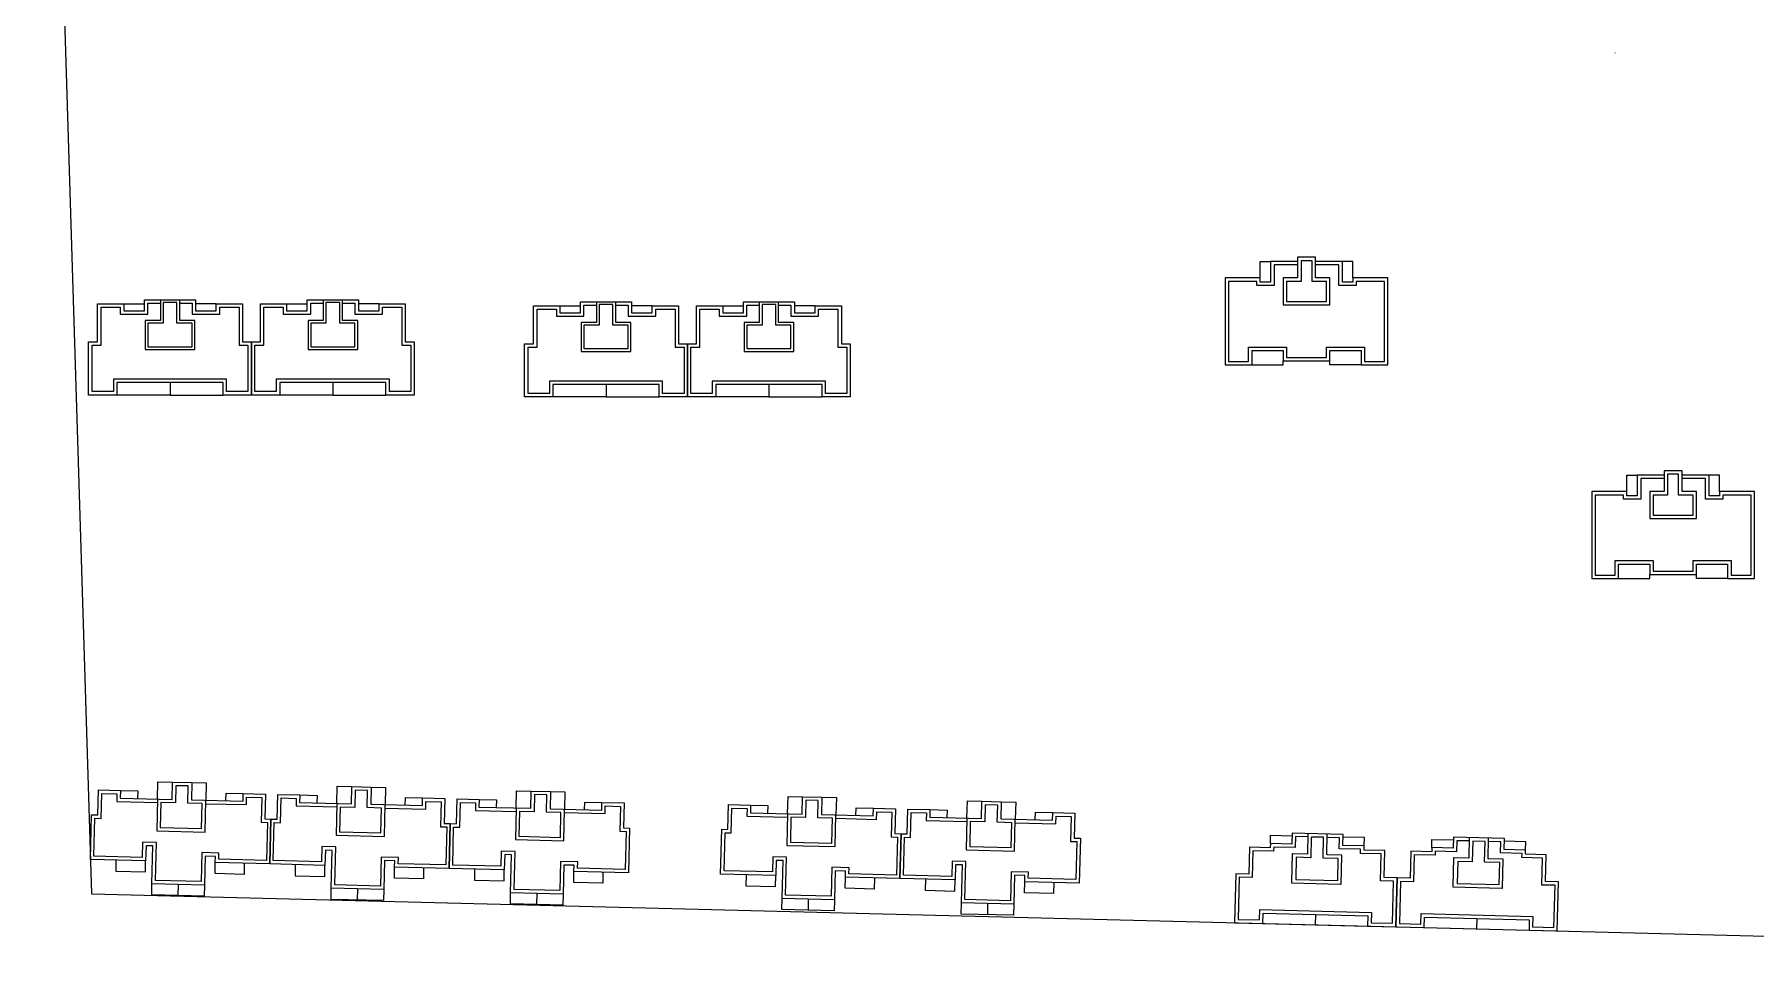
# Model space of a CAD drawing. Extents: x 208319 to 271319, y 1003 to 45500.
# Drawn here: x 211812 to 214805, y 3998 to 5629 of the extents above; entities that cross this region are included whole.
import ezdxf

# ---------------------------------------------------------------- set-up
doc = ezdxf.new("R2010")
doc.units = 0
doc.header["$LTSCALE"] = 1000
doc.header["$MEASUREMENT"] = 0
doc.layers.add('140', color=2, linetype='Continuous', lineweight=5)
doc.layers.add('DingDianTu', color=5, linetype='Continuous', lineweight=0)

# ---------------------------------------------------------------- blocks, each defined once
blk = doc.blocks.new('dafasfd')
at = {"layer": 'DingDianTu', "color": 7, "const_width": 100}
blk.add_lwpolyline([(36368038, 16363912), (36368954, 16361479), (36372042, 16362641), (36374261, 16356745), (36369114, 16354807), (36369537, 16353684), (36361113, 16350514), (36359352, 16355194), (36360288, 16355546), (36359830, 16356763), (36358894, 16356410), (36357556, 16359967)], close=True, dxfattribs=at)
for points in [[(36363546, 16362221), (36362876, 16363999), (36359039, 16362555), (36359708, 16360777)], [(36371734, 16355794), (36372686, 16353267), (36369878, 16352210), (36369350, 16353614)]]:
    blk.add_lwpolyline(points, dxfattribs=at)
at = {"layer": 'DingDianTu', "color": 7}
for points in [[(36369878, 16352210), (36361642, 16349110), (36361113, 16350514)], [(36368038, 16363912), (36371127, 16365074), (36372042, 16362641)]]:
    blk.add_lwpolyline(points, dxfattribs=at)
blk = doc.blocks.new('*E48')
at = {"layer": 'DingDianTu', "color": 7, "xscale": 0.001000002024510444, "yscale": 0.001000000163912773, "zscale": 0.001, "rotation": 339.3761177849276}
blk.add_blockref('dafasfd', (22613, -20413), dxfattribs=at)

msp = doc.modelspace()

# ---------------------------------------------------------------- linework, layer by layer
at = {"layer": '140', "color": 7}
for p, q in [((211812, 7350), (211911.3, 4136.3)), ((214008.8, 5242.3), (214008.8, 5235.1)), ((214040, 5242.3), (214008.8, 5242.3)), ((214040, 5235.1), (214040, 5242.3)), ((214040, 5206.3), (214040, 5242.3)), ((213944, 5235.1), (213962, 5235.1)), ((213944, 5206.3), (213944, 5235.1)), ((213962, 5235.1), (213962, 5199.1)), ((214008.8, 5235.1), (213962, 5235.1)), ((213968, 5229.1), (213968, 5193.1)), ((214008.8, 5229.1), (213968, 5229.1)), ((214008.8, 5235.1), (214008.8, 5206.3)), ((214014.8, 5236.3), (214014.8, 5235.1)), ((214034, 5236.3), (214014.8, 5236.3)), ((214014.8, 5235.1), (214014.8, 5200.3)), ((214034, 5200.3), (214034, 5236.3)), ((214086.8, 5235.1), (214040, 5235.1)), ((214080.8, 5229.1), (214040, 5229.1)), ((214080.8, 5193.1), (214080.8, 5229.1)), ((214104.8, 5235.1), (214086.8, 5235.1)), ((214086.8, 5199.1), (214086.8, 5235.1)), ((214104.8, 5206.3), (214104.8, 5235.1)), ((213882.8, 5206.3), (213882.8, 5055.1)), ((213922.4, 5206.3), (213882.8, 5206.3)), ((213888.8, 5200.3), (213888.8, 5061.1)), ((213922.4, 5200.3), (213888.8, 5200.3)), ((213944, 5206.3), (213922.4, 5206.3)), ((213938, 5200.3), (213922.4, 5200.3)), ((213938, 5193.1), (213938, 5200.3)), ((213968, 5193.1), (213938, 5193.1)), ((213944, 5199.1), (213944, 5206.3)), ((213962, 5199.1), (213944, 5199.1)), ((213983.6, 5206.3), (213983.6, 5159.5)), ((214008.8, 5206.3), (213983.6, 5206.3)), ((213989.6, 5200.3), (213989.6, 5165.5)), ((214014.8, 5200.3), (213989.6, 5200.3)), ((214059.2, 5200.3), (214034, 5200.3)), ((214065.2, 5206.3), (214040, 5206.3)), ((214059.2, 5165.5), (214059.2, 5200.3)), ((214065.2, 5159.5), (214065.2, 5206.3)), ((214110.8, 5193.1), (214080.8, 5193.1)), ((214104.8, 5199.1), (214086.8, 5199.1)), ((214104.8, 5206.3), (214104.8, 5199.1)), ((214126.4, 5206.3), (214104.8, 5206.3)), ((214110.8, 5200.3), (214110.8, 5193.1)), ((214126.4, 5200.3), (214110.8, 5200.3)), ((214166, 5206.3), (214126.4, 5206.3)), ((214160, 5200.3), (214126.4, 5200.3)), ((214160, 5061.1), (214160, 5200.3)), ((214166, 5055.1), (214166, 5206.3)), ((211921.8, 5161.3), (211967.4, 5161.3)), ((211921.8, 5095.3), (211921.8, 5161.3)), ((211927.8, 5155.3), (211961.4, 5155.3)), ((211927.8, 5089.3), (211927.8, 5155.3)), ((211961.4, 5155.3), (211961.4, 5143.3)), ((211965, 5161.3), (211967.4, 5161.3)), ((211967.4, 5161.3), (212003.4, 5161.3)), ((211967.4, 5161.3), (211967.4, 5149.3)), ((211967.4, 5149.3), (212003.4, 5149.3)), ((212003.4, 5168.5), (212092.2, 5168.5)), ((212003.4, 5149.3), (212003.4, 5168.5)), ((212009.4, 5162.5), (212031, 5162.5)), ((212009.4, 5143.3), (212009.4, 5162.5)), ((212031, 5168.5), (212031, 5132.5)), ((212059.8, 5163.7), (212035.8, 5163.7)), ((212035.8, 5163.7), (212035.8, 5127.7)), ((212059.8, 5127.7), (212059.8, 5163.7)), ((212064.6, 5132.5), (212064.6, 5168.5)), ((212064.6, 5162.5), (212086.2, 5162.5)), ((212086.2, 5162.5), (212086.2, 5143.3)), ((212092.2, 5168.5), (212092.2, 5149.3)), ((212128.2, 5161.3), (212092.2, 5161.3)), ((212092.2, 5149.3), (212128.2, 5149.3)), ((212128.2, 5161.3), (212173.8, 5161.3)), ((212128.2, 5149.3), (212128.2, 5161.3)), ((212134.2, 5155.3), (212167.8, 5155.3)), ((212134.2, 5143.3), (212134.2, 5155.3)), ((212167.8, 5155.3), (212167.8, 5089.3)), ((212173.8, 5161.3), (212173.8, 5095.3)), ((212205, 5161.3), (212250.6, 5161.3)), ((212205, 5095.3), (212205, 5161.3)), ((212211, 5155.3), (212244.6, 5155.3)), ((212211, 5089.3), (212211, 5155.3)), ((212244.6, 5155.3), (212244.6, 5143.3)), ((212248.2, 5161.3), (212250.6, 5161.3)), ((212250.6, 5161.3), (212286.6, 5161.3)), ((212250.6, 5161.3), (212250.6, 5149.3)), ((212250.6, 5149.3), (212286.6, 5149.3)), ((212286.6, 5168.5), (212375.4, 5168.5)), ((212286.6, 5149.3), (212286.6, 5168.5)), ((212292.6, 5162.5), (212314.2, 5162.5)), ((212292.6, 5143.3), (212292.6, 5162.5)), ((212314.2, 5168.5), (212314.2, 5132.5)), ((212343, 5163.7), (212319, 5163.7)), ((212319, 5163.7), (212319, 5127.7)), ((212343, 5127.7), (212343, 5163.7)), ((212347.8, 5132.5), (212347.8, 5168.5)), ((212347.8, 5162.5), (212369.4, 5162.5)), ((212369.4, 5162.5), (212369.4, 5143.3)), ((212375.4, 5168.5), (212375.4, 5149.3)), ((212411.4, 5161.3), (212375.4, 5161.3)), ((212375.4, 5149.3), (212411.4, 5149.3)), ((212411.4, 5161.3), (212457, 5161.3)), ((212411.4, 5149.3), (212411.4, 5161.3)), ((212417.4, 5155.3), (212451, 5155.3)), ((212417.4, 5143.3), (212417.4, 5155.3)), ((212451, 5155.3), (212451, 5089.3)), ((212457, 5161.3), (212457, 5095.3)), ((212680.2, 5157.9), (212725.8, 5157.9)), ((212680.2, 5091.9), (212680.2, 5157.9)), ((212686.2, 5151.9), (212719.8, 5151.9)), ((212686.2, 5085.9), (212686.2, 5151.9)), ((212719.8, 5151.9), (212719.8, 5139.9)), ((212723.4, 5157.9), (212725.8, 5157.9)), ((212725.8, 5157.9), (212761.8, 5157.9)), ((212725.8, 5157.9), (212725.8, 5145.9)), ((212761.8, 5165.1), (212850.6, 5165.1)), ((212761.8, 5145.9), (212761.8, 5165.1)), ((212767.8, 5159.1), (212789.4, 5159.1)), ((212767.8, 5139.9), (212767.8, 5159.1)), ((212789.4, 5165.1), (212789.4, 5129.1)), ((212818.2, 5160.3), (212794.2, 5160.3)), ((212794.2, 5160.3), (212794.2, 5124.3)), ((212818.2, 5124.3), (212818.2, 5160.3)), ((212823, 5129.1), (212823, 5165.1)), ((212823, 5159.1), (212844.6, 5159.1)), ((212844.6, 5159.1), (212844.6, 5139.9)), ((212850.6, 5165.1), (212850.6, 5145.9)), ((212886.6, 5157.9), (212850.6, 5157.9)), ((212886.6, 5157.9), (212932.2, 5157.9)), ((212886.6, 5145.9), (212886.6, 5157.9)), ((212892.6, 5151.9), (212926.2, 5151.9)), ((212892.6, 5139.9), (212892.6, 5151.9)), ((212926.2, 5151.9), (212926.2, 5085.9)), ((212932.2, 5157.9), (212932.2, 5091.9)), ((212963.4, 5157.9), (213009, 5157.9)), ((212963.4, 5091.9), (212963.4, 5157.9)), ((212969.4, 5151.9), (213003, 5151.9)), ((212969.4, 5085.9), (212969.4, 5151.9)), ((213003, 5151.9), (213003, 5139.9)), ((213006.6, 5157.9), (213009, 5157.9)), ((213009, 5157.9), (213045, 5157.9)), ((213009, 5157.9), (213009, 5145.9)), ((213045, 5165.1), (213133.8, 5165.1)), ((213045, 5145.9), (213045, 5165.1)), ((213051, 5159.1), (213072.6, 5159.1)), ((213051, 5139.9), (213051, 5159.1)), ((213072.6, 5165.1), (213072.6, 5129.1)), ((213101.4, 5160.3), (213077.4, 5160.3)), ((213077.4, 5160.3), (213077.4, 5124.3)), ((213101.4, 5124.3), (213101.4, 5160.3)), ((213106.2, 5129.1), (213106.2, 5165.1)), ((213106.2, 5159.1), (213127.8, 5159.1)), ((213127.8, 5159.1), (213127.8, 5139.9)), ((213133.8, 5165.1), (213133.8, 5145.9)), ((213169.8, 5157.9), (213133.8, 5157.9)), ((213169.8, 5157.9), (213215.4, 5157.9)), ((213169.8, 5145.9), (213169.8, 5157.9)), ((213175.8, 5151.9), (213209.4, 5151.9)), ((213175.8, 5139.9), (213175.8, 5151.9)), ((213209.4, 5151.9), (213209.4, 5085.9)), ((213215.4, 5157.9), (213215.4, 5091.9)), ((213983.6, 5159.5), (214065.2, 5159.5)), ((213989.6, 5165.5), (214059.2, 5165.5)), ((211961.4, 5143.3), (212009.4, 5143.3)), ((212004.6, 5132.5), (212004.6, 5082.1)), ((212031, 5132.5), (212004.6, 5132.5)), ((212009.4, 5127.7), (212009.4, 5086.9)), ((212035.8, 5127.7), (212009.4, 5127.7)), ((212086.2, 5127.7), (212059.8, 5127.7)), ((212091, 5132.5), (212064.6, 5132.5)), ((212086.2, 5143.3), (212134.2, 5143.3)), ((212086.2, 5086.9), (212086.2, 5127.7)), ((212091, 5082.1), (212091, 5132.5)), ((212244.6, 5143.3), (212292.6, 5143.3)), ((212287.8, 5132.5), (212287.8, 5082.1)), ((212314.2, 5132.5), (212287.8, 5132.5)), ((212292.6, 5127.7), (212292.6, 5086.9)), ((212319, 5127.7), (212292.6, 5127.7)), ((212369.4, 5127.7), (212343, 5127.7)), ((212374.2, 5132.5), (212347.8, 5132.5)), ((212369.4, 5143.3), (212417.4, 5143.3)), ((212369.4, 5086.9), (212369.4, 5127.7)), ((212374.2, 5082.1), (212374.2, 5132.5)), ((212719.8, 5139.9), (212767.8, 5139.9)), ((212725.8, 5145.9), (212761.8, 5145.9)), ((212763, 5129.1), (212763, 5078.7)), ((212789.4, 5129.1), (212763, 5129.1)), ((212767.8, 5124.3), (212767.8, 5083.5)), ((212794.2, 5124.3), (212767.8, 5124.3)), ((212844.6, 5124.3), (212818.2, 5124.3)), ((212849.4, 5129.1), (212823, 5129.1)), ((212844.6, 5139.9), (212892.6, 5139.9)), ((212844.6, 5083.5), (212844.6, 5124.3)), ((212849.4, 5078.7), (212849.4, 5129.1)), ((212850.6, 5145.9), (212886.6, 5145.9)), ((213003, 5139.9), (213051, 5139.9)), ((213009, 5145.9), (213045, 5145.9)), ((213046.2, 5129.1), (213046.2, 5078.7)), ((213072.6, 5129.1), (213046.2, 5129.1)), ((213051, 5124.3), (213051, 5083.5)), ((213077.4, 5124.3), (213051, 5124.3)), ((213127.8, 5124.3), (213101.4, 5124.3)), ((213132.6, 5129.1), (213106.2, 5129.1)), ((213127.8, 5139.9), (213175.8, 5139.9)), ((213127.8, 5083.5), (213127.8, 5124.3)), ((213132.6, 5078.7), (213132.6, 5129.1)), ((213133.8, 5145.9), (213169.8, 5145.9)), ((211906.2, 5095.3), (211921.8, 5095.3)), ((211906.2, 5002.9), (211906.2, 5095.3)), ((211912.2, 5089.3), (211927.8, 5089.3)), ((211912.2, 5008.9), (211912.2, 5089.3)), ((212167.8, 5089.3), (212183.4, 5089.3)), ((212173.8, 5095.3), (212189.4, 5095.3)), ((212183.4, 5089.3), (212183.4, 5008.9)), ((212189.4, 5095.3), (212189.4, 5002.9)), ((212189.4, 5095.3), (212205, 5095.3)), ((212189.4, 5002.9), (212189.4, 5095.3)), ((212195.4, 5089.3), (212211, 5089.3)), ((212195.4, 5008.9), (212195.4, 5089.3)), ((212451, 5089.3), (212466.6, 5089.3)), ((212457, 5095.3), (212472.6, 5095.3)), ((212466.6, 5089.3), (212466.6, 5008.9)), ((212472.6, 5095.3), (212472.6, 5002.9)), ((212664.6, 5091.9), (212680.2, 5091.9)), ((212664.6, 4999.5), (212664.6, 5091.9)), ((212932.2, 5091.9), (212947.8, 5091.9)), ((212947.8, 5091.9), (212947.8, 4999.5)), ((212947.8, 5091.9), (212963.4, 5091.9)), ((212947.8, 4999.5), (212947.8, 5091.9)), ((213215.4, 5091.9), (213231, 5091.9)), ((213231, 5091.9), (213231, 4999.5)), ((212004.6, 5083.3), (212004.6, 5082.1)), ((212004.6, 5082.1), (212091, 5082.1)), ((212009.4, 5086.9), (212086.2, 5086.9)), ((212089.8, 5082.1), (212091, 5082.1)), ((212287.8, 5083.3), (212287.8, 5082.1)), ((212287.8, 5082.1), (212374.2, 5082.1)), ((212292.6, 5086.9), (212369.4, 5086.9)), ((212373, 5082.1), (212374.2, 5082.1)), ((212670.6, 5085.9), (212686.2, 5085.9)), ((212670.6, 5005.5), (212670.6, 5085.9)), ((212763, 5079.9), (212763, 5078.7)), ((212763, 5078.7), (212849.4, 5078.7)), ((212767.8, 5083.5), (212844.6, 5083.5)), ((212848.2, 5078.7), (212849.4, 5078.7)), ((212926.2, 5085.9), (212941.8, 5085.9)), ((212941.8, 5085.9), (212941.8, 5005.5)), ((212953.8, 5085.9), (212969.4, 5085.9)), ((212953.8, 5005.5), (212953.8, 5085.9)), ((213046.2, 5079.9), (213046.2, 5078.7)), ((213046.2, 5078.7), (213132.6, 5078.7)), ((213051, 5083.5), (213127.8, 5083.5)), ((213131.4, 5078.7), (213132.6, 5078.7)), ((213209.4, 5085.9), (213225, 5085.9)), ((213225, 5085.9), (213225, 5005.5)), ((213888.8, 5061.1), (213923.6, 5061.1)), ((213923.6, 5086.3), (213989.6, 5086.3)), ((213923.6, 5061.1), (213923.6, 5086.3)), ((213929.6, 5080.3), (213983.6, 5080.3)), ((213929.6, 5055.1), (213929.6, 5080.3)), ((213983.6, 5080.3), (213983.6, 5062.3)), ((213983.6, 5055.1), (213983.6, 5062.3)), ((213983.6, 5062.3), (214024.4, 5062.3)), ((213989.6, 5086.3), (213989.6, 5068.3)), ((213989.6, 5068.3), (214024.4, 5068.3)), ((214024.4, 5068.3), (214059.2, 5068.3)), ((214024.4, 5062.3), (214065.2, 5062.3)), ((214059.2, 5086.3), (214125.2, 5086.3)), ((214059.2, 5068.3), (214059.2, 5086.3)), ((214065.2, 5080.3), (214119.2, 5080.3)), ((214065.2, 5062.3), (214065.2, 5080.3)), ((214065.2, 5055.1), (214065.2, 5062.3)), ((214119.2, 5080.3), (214119.2, 5055.1)), ((214125.2, 5086.3), (214125.2, 5061.1)), ((214125.2, 5061.1), (214160, 5061.1)), ((211949.4, 5030.5), (211949.4, 5008.9)), ((212047.8, 5030.5), (211949.4, 5030.5)), ((212146.2, 5030.5), (212047.8, 5030.5)), ((212146.2, 5008.9), (212146.2, 5030.5)), ((212232.6, 5030.5), (212232.6, 5008.9)), ((212331, 5030.5), (212232.6, 5030.5)), ((212429.4, 5030.5), (212331, 5030.5)), ((212429.4, 5008.9), (212429.4, 5030.5)), ((213882.8, 5055.1), (213929.6, 5055.1)), ((213929.6, 5055.1), (213983.6, 5055.1)), ((214119.2, 5055.1), (214065.2, 5055.1)), ((214119.2, 5055.1), (214166, 5055.1)), ((211955.4, 5002.9), (211906.2, 5002.9)), ((211949.4, 5008.9), (211912.2, 5008.9)), ((211955.4, 5024.5), (211955.4, 5002.9)), ((212047.8, 5024.5), (211955.4, 5024.5)), ((212047.8, 5002.9), (211955.4, 5002.9)), ((212140.2, 5024.5), (212047.8, 5024.5)), ((212047.8, 5024.5), (212047.8, 5002.9)), ((212047.8, 5002.9), (212140.2, 5002.9)), ((212140.2, 5002.9), (212140.2, 5024.5)), ((212189.4, 5002.9), (212140.2, 5002.9)), ((212183.4, 5008.9), (212146.2, 5008.9)), ((212238.6, 5002.9), (212189.4, 5002.9)), ((212232.6, 5008.9), (212195.4, 5008.9)), ((212238.6, 5024.5), (212238.6, 5002.9)), ((212331, 5024.5), (212238.6, 5024.5)), ((212331, 5002.9), (212238.6, 5002.9)), ((212423.4, 5024.5), (212331, 5024.5)), ((212331, 5024.5), (212331, 5002.9)), ((212331, 5002.9), (212423.4, 5002.9)), ((212423.4, 5002.9), (212423.4, 5024.5)), ((212472.6, 5002.9), (212423.4, 5002.9)), ((212466.6, 5008.9), (212429.4, 5008.9)), ((212713.8, 4999.5), (212664.6, 4999.5)), ((212707.8, 5005.5), (212670.6, 5005.5)), ((212707.8, 5027.1), (212707.8, 5005.5)), ((212806.2, 5027.1), (212707.8, 5027.1)), ((212713.8, 5021.1), (212713.8, 4999.5)), ((212806.2, 5021.1), (212713.8, 5021.1)), ((212806.2, 4999.5), (212713.8, 4999.5)), ((212904.6, 5027.1), (212806.2, 5027.1)), ((212898.6, 5021.1), (212806.2, 5021.1)), ((212806.2, 5021.1), (212806.2, 4999.5)), ((212806.2, 4999.5), (212898.6, 4999.5)), ((212898.6, 4999.5), (212898.6, 5021.1)), ((212947.8, 4999.5), (212898.6, 4999.5)), ((212904.6, 5005.5), (212904.6, 5027.1)), ((212941.8, 5005.5), (212904.6, 5005.5)), ((212997, 4999.5), (212947.8, 4999.5)), ((212991, 5005.5), (212953.8, 5005.5)), ((212991, 5027.1), (212991, 5005.5)), ((213089.4, 5027.1), (212991, 5027.1)), ((212997, 5021.1), (212997, 4999.5)), ((213089.4, 5021.1), (212997, 5021.1)), ((213089.4, 4999.5), (212997, 4999.5)), ((213187.8, 5027.1), (213089.4, 5027.1)), ((213181.8, 5021.1), (213089.4, 5021.1)), ((213089.4, 5021.1), (213089.4, 4999.5)), ((213089.4, 4999.5), (213181.8, 4999.5)), ((213181.8, 4999.5), (213181.8, 5021.1)), ((213231, 4999.5), (213181.8, 4999.5)), ((213187.8, 5005.5), (213187.8, 5027.1)), ((213225, 5005.5), (213187.8, 5005.5)), ((214581.6, 4863.9), (214599.6, 4863.9)), ((214581.6, 4835.1), (214581.6, 4863.9)), ((214599.6, 4863.9), (214599.6, 4827.9)), ((214646.4, 4863.9), (214599.6, 4863.9)), ((214605.6, 4857.9), (214605.6, 4821.9)), ((214646.4, 4857.9), (214605.6, 4857.9)), ((214646.4, 4871.1), (214646.4, 4863.9)), ((214677.6, 4871.1), (214646.4, 4871.1)), ((214646.4, 4863.9), (214646.4, 4835.1)), ((214652.4, 4865.1), (214652.4, 4863.9)), ((214671.6, 4865.1), (214652.4, 4865.1)), ((214652.4, 4863.9), (214652.4, 4829.1)), ((214671.6, 4829.1), (214671.6, 4865.1)), ((214677.6, 4863.9), (214677.6, 4871.1)), ((214677.6, 4835.1), (214677.6, 4871.1)), ((214724.4, 4863.9), (214677.6, 4863.9)), ((214718.4, 4857.9), (214677.6, 4857.9)), ((214718.4, 4821.9), (214718.4, 4857.9)), ((214742.4, 4863.9), (214724.4, 4863.9)), ((214724.4, 4827.9), (214724.4, 4863.9)), ((214742.4, 4835.1), (214742.4, 4863.9)), ((214520.4, 4835.1), (214520.4, 4683.9)), ((214560, 4835.1), (214520.4, 4835.1)), ((214526.4, 4829.1), (214526.4, 4689.9)), ((214560, 4829.1), (214526.4, 4829.1)), ((214581.6, 4835.1), (214560, 4835.1)), ((214575.6, 4829.1), (214560, 4829.1)), ((214575.6, 4821.9), (214575.6, 4829.1)), ((214605.6, 4821.9), (214575.6, 4821.9)), ((214581.6, 4827.9), (214581.6, 4835.1)), ((214599.6, 4827.9), (214581.6, 4827.9)), ((214621.2, 4835.1), (214621.2, 4788.3)), ((214646.4, 4835.1), (214621.2, 4835.1)), ((214627.2, 4829.1), (214627.2, 4794.3)), ((214652.4, 4829.1), (214627.2, 4829.1)), ((214696.8, 4829.1), (214671.6, 4829.1)), ((214702.8, 4835.1), (214677.6, 4835.1)), ((214696.8, 4794.3), (214696.8, 4829.1)), ((214702.8, 4788.3), (214702.8, 4835.1)), ((214748.4, 4821.9), (214718.4, 4821.9)), ((214742.4, 4827.9), (214724.4, 4827.9)), ((214742.4, 4835.1), (214742.4, 4827.9)), ((214764, 4835.1), (214742.4, 4835.1)), ((214748.4, 4829.1), (214748.4, 4821.9)), ((214764, 4829.1), (214748.4, 4829.1)), ((214803.6, 4835.1), (214764, 4835.1)), ((214797.6, 4829.1), (214764, 4829.1)), ((214797.6, 4689.9), (214797.6, 4829.1)), ((214803.6, 4683.9), (214803.6, 4835.1)), ((214627.2, 4794.3), (214696.8, 4794.3)), ((214621.2, 4788.3), (214702.8, 4788.3)), ((214561.2, 4715.1), (214627.2, 4715.1)), ((214561.2, 4689.9), (214561.2, 4715.1)), ((214567.2, 4709.1), (214621.2, 4709.1)), ((214567.2, 4683.9), (214567.2, 4709.1)), ((214621.2, 4709.1), (214621.2, 4691.1)), ((214627.2, 4715.1), (214627.2, 4697.1)), ((214696.8, 4715.1), (214762.8, 4715.1)), ((214696.8, 4697.1), (214696.8, 4715.1)), ((214702.8, 4709.1), (214756.8, 4709.1)), ((214702.8, 4691.1), (214702.8, 4709.1)), ((214756.8, 4709.1), (214756.8, 4683.9)), ((214762.8, 4715.1), (214762.8, 4689.9)), ((214520.4, 4683.9), (214567.2, 4683.9)), ((214526.4, 4689.9), (214561.2, 4689.9)), ((214567.2, 4683.9), (214621.2, 4683.9)), ((214621.2, 4683.9), (214621.2, 4691.1)), ((214621.2, 4691.1), (214662, 4691.1)), ((214627.2, 4697.1), (214662, 4697.1)), ((214662, 4697.1), (214696.8, 4697.1)), ((214662, 4691.1), (214702.8, 4691.1)), ((214702.8, 4683.9), (214702.8, 4691.1)), ((214756.8, 4683.9), (214702.8, 4683.9)), ((214756.8, 4683.9), (214803.6, 4683.9)), ((214762.8, 4689.9), (214797.6, 4689.9)), ((211922.2, 4273.5), (211923.2, 4316.6)), ((211923.2, 4316.6), (211961.6, 4315.7)), ((211928, 4267.3), (211929.1, 4310.5)), ((211929.1, 4310.5), (211955.5, 4309.8)), ((211961.6, 4315.7), (211961.3, 4302.5)), ((211961.6, 4315.7), (211991.6, 4314.9)), ((211991.6, 4314.9), (211991.3, 4301.8)), ((212026.1, 4300.9), (212026.8, 4330.9)), ((212026.8, 4330.9), (212052, 4330.3)), ((212051.3, 4300.3), (212052, 4330.3)), ((212052, 4330.3), (212085.6, 4329.4)), ((212057.9, 4324.1), (212057.1, 4294.1)), ((212079.5, 4323.6), (212057.9, 4324.1)), ((212078.7, 4293.6), (212079.5, 4323.6)), ((212085.6, 4329.4), (212084.9, 4299.4)), ((212085.6, 4329.4), (212110.8, 4328.8)), ((212110.8, 4328.8), (212110.1, 4298.8)), ((212144.8, 4297.9), (212145.2, 4311.1)), ((212145.2, 4311.1), (212175.2, 4310.4)), ((212338, 4293.2), (212338.7, 4323.2)), ((212338.7, 4323.2), (212363.9, 4322.5)), ((212363.2, 4292.5), (212363.9, 4322.5)), ((212363.9, 4322.5), (212397.5, 4321.7)), ((212369.8, 4316.4), (212369, 4286.4)), ((212391.4, 4315.9), (212369.8, 4316.4)), ((212390.6, 4285.9), (212391.4, 4315.9)), ((212397.5, 4321.7), (212396.8, 4291.7)), ((212397.5, 4321.7), (212422.7, 4321.1)), ((212422.7, 4321.1), (212422, 4291.1)), ((212649.9, 4285.4), (212650.6, 4315.4)), ((212650.6, 4315.4), (212675.8, 4314.8)), ((212675.1, 4284.8), (212675.8, 4314.8)), ((212675.8, 4314.8), (212709.4, 4314)), ((212709.4, 4314), (212708.7, 4284)), ((212709.4, 4314), (212734.6, 4313.4)), ((212734.6, 4313.4), (212733.9, 4283.4)), ((211955.5, 4309.8), (211955.2, 4296.6)), ((211955.2, 4296.6), (212025.9, 4294.9)), ((211961.3, 4302.5), (212051.3, 4300.3)), ((212026.1, 4300.9), (212024.7, 4245.7)), ((212031.9, 4294.7), (212030.9, 4251.6)), ((212057.1, 4294.1), (212031.9, 4294.7)), ((212103.9, 4293), (212078.7, 4293.6)), ((212084.9, 4299.4), (212174.8, 4297.2)), ((212102.8, 4249.8), (212103.9, 4293)), ((212108.7, 4243.6), (212110.1, 4298.8)), ((212109.9, 4292.8), (212180.7, 4291.1)), ((212174.8, 4297.2), (212175.2, 4310.4)), ((212175.2, 4310.4), (212213.6, 4309.5)), ((212180.7, 4291.1), (212181, 4304.3)), ((212181, 4304.3), (212207.4, 4303.6)), ((212207.4, 4303.6), (212206.3, 4260.4)), ((212213.6, 4309.5), (212212.5, 4266.3)), ((212234.1, 4265.7), (212235.1, 4308.9)), ((212235.1, 4308.9), (212273.5, 4308)), ((212239.9, 4259.6), (212241, 4302.8)), ((212241, 4302.8), (212267.4, 4302.1)), ((212267.4, 4302.1), (212267.1, 4288.9)), ((212267.1, 4288.9), (212337.8, 4287.2)), ((212273.5, 4308), (212273.2, 4294.8)), ((212273.2, 4294.8), (212363.2, 4292.5)), ((212273.5, 4308), (212303.5, 4307.2)), ((212303.5, 4307.2), (212303.2, 4294)), ((212338, 4293.2), (212336.6, 4238)), ((212343.8, 4287), (212342.8, 4243.8)), ((212369, 4286.4), (212343.8, 4287)), ((212415.8, 4285.2), (212390.6, 4285.9)), ((212396.8, 4291.7), (212486.7, 4289.5)), ((212414.7, 4242), (212415.8, 4285.2)), ((212420.6, 4235.9), (212422, 4291.1)), ((212421.8, 4285.1), (212492.6, 4283.3)), ((212456.8, 4290.2), (212457.1, 4303.4)), ((212457.1, 4303.4), (212487.1, 4302.7)), ((212486.7, 4289.5), (212487.1, 4302.7)), ((212487.1, 4302.7), (212525.5, 4301.7)), ((212492.6, 4283.3), (212492.9, 4296.5)), ((212492.9, 4296.5), (212519.3, 4295.9)), ((212519.3, 4295.9), (212518.2, 4252.7)), ((212525.5, 4301.7), (212524.4, 4258.5)), ((212546, 4258), (212547.1, 4301.2)), ((212547.1, 4301.2), (212585.4, 4300.2)), ((212551.8, 4251.9), (212552.9, 4295)), ((212552.9, 4295), (212579.3, 4294.4)), ((212579.3, 4294.4), (212579, 4281.2)), ((212579, 4281.2), (212649.7, 4279.4)), ((212585.4, 4300.2), (212585.1, 4287)), ((212585.1, 4287), (212675.1, 4284.8)), ((212585.4, 4300.2), (212615.4, 4299.5)), ((212615.4, 4299.5), (212615.1, 4286.3)), ((212649.9, 4285.4), (212648.5, 4230.3)), ((212681.7, 4308.7), (212680.9, 4278.7)), ((212703.3, 4308.1), (212681.7, 4308.7)), ((212702.5, 4278.1), (212703.3, 4308.1)), ((212708.7, 4284), (212798.6, 4281.8)), ((212732.5, 4228.2), (212733.9, 4283.4)), ((212768.7, 4282.5), (212769, 4295.7)), ((212769, 4295.7), (212799, 4295)), ((212798.6, 4281.8), (212799, 4295)), ((212799, 4295), (212837.4, 4294)), ((212804.5, 4275.6), (212804.8, 4288.8)), ((212804.8, 4288.8), (212831.2, 4288.2)), ((212831.2, 4288.2), (212830.1, 4245)), ((212837.4, 4294), (212836.3, 4250.8)), ((213018.1, 4248), (213019.1, 4291.2)), ((213019.1, 4291.2), (213057.5, 4290.3)), ((213023.9, 4241.9), (213025, 4285.1)), ((213025, 4285.1), (213051.4, 4284.4)), ((213051.4, 4284.4), (213051, 4271.2)), ((213057.5, 4290.3), (213057.2, 4277.1)), ((213057.5, 4290.3), (213087.5, 4289.5)), ((213087.5, 4289.5), (213087.2, 4276.3)), ((213122, 4275.5), (213122.7, 4305.5)), ((213122.7, 4305.5), (213147.9, 4304.8)), ((213147.2, 4274.8), (213147.9, 4304.8)), ((213147.9, 4304.8), (213181.5, 4304)), ((213153.8, 4298.7), (213153, 4268.7)), ((213175.3, 4298.2), (213153.8, 4298.7)), ((213174.6, 4268.2), (213175.3, 4298.2)), ((213181.5, 4304), (213180.8, 4274)), ((213181.5, 4304), (213206.7, 4303.4)), ((213206.7, 4303.4), (213205.9, 4273.4)), ((213240.7, 4272.5), (213241.1, 4285.7)), ((213241.1, 4285.7), (213271.1, 4285)), ((213270.7, 4271.8), (213271.1, 4285)), ((213271.1, 4285), (213309.4, 4284)), ((213309.4, 4284), (213308.4, 4240.8)), ((213330, 4240.3), (213331, 4283.5)), ((213331, 4283.5), (213369.4, 4282.5)), ((213369.4, 4282.5), (213369.1, 4269.4)), ((213369.4, 4282.5), (213399.4, 4281.8)), ((213399.4, 4281.8), (213399.1, 4268.6)), ((213433.9, 4267.7), (213434.6, 4297.7)), ((213434.6, 4297.7), (213459.8, 4297.1)), ((213459.1, 4267.1), (213459.8, 4297.1)), ((213459.8, 4297.1), (213493.4, 4296.3)), ((213465.7, 4291), (213464.9, 4261)), ((213487.3, 4290.4), (213465.7, 4291)), ((213486.5, 4260.4), (213487.3, 4290.4)), ((213493.4, 4296.3), (213492.7, 4266.3)), ((213493.4, 4296.3), (213518.6, 4295.7)), ((213518.6, 4295.7), (213517.8, 4265.7)), ((211909.4, 4195.7), (211911.4, 4273.7)), ((211911.4, 4273.7), (211922.2, 4273.5)), ((211915.6, 4201.6), (211917.2, 4267.6)), ((211917.2, 4267.6), (211928, 4267.3)), ((212030.9, 4251.6), (212102.8, 4249.8)), ((212206.3, 4260.4), (212217.1, 4260.1)), ((212212.5, 4266.3), (212223.3, 4266)), ((212217.1, 4260.1), (212215.5, 4194.2)), ((212223.3, 4266), (212221.4, 4188)), ((212221.4, 4188), (212223.3, 4266)), ((212223.3, 4266), (212234.1, 4265.7)), ((212227.5, 4193.9), (212229.1, 4259.9)), ((212229.1, 4259.9), (212239.9, 4259.6)), ((212518.2, 4252.7), (212529, 4252.4)), ((212524.4, 4258.5), (212535.2, 4258.3)), ((212529, 4252.4), (212527.4, 4186.4)), ((212535.2, 4258.3), (212533.3, 4180.3)), ((212533.3, 4180.3), (212535.2, 4258.3)), ((212535.2, 4258.3), (212546, 4258)), ((212539.4, 4186.1), (212541, 4252.1)), ((212541, 4252.1), (212551.8, 4251.9)), ((212655.7, 4279.3), (212654.7, 4236.1)), ((212680.9, 4278.7), (212655.7, 4279.3)), ((212727.7, 4277.5), (212702.5, 4278.1)), ((212726.7, 4234.3), (212727.7, 4277.5)), ((212733.7, 4277.4), (212804.5, 4275.6)), ((212836.3, 4250.8), (212847.1, 4250.5)), ((213051, 4271.2), (213121.8, 4269.5)), ((213057.2, 4277.1), (213147.2, 4274.8)), ((213122, 4275.5), (213120.6, 4220.3)), ((213127.8, 4269.3), (213126.7, 4226.1)), ((213153, 4268.7), (213127.8, 4269.3)), ((213199.8, 4267.5), (213174.6, 4268.2)), ((213180.8, 4274), (213270.7, 4271.8)), ((213198.7, 4224.4), (213199.8, 4267.5)), ((213204.6, 4218.2), (213205.9, 4273.4)), ((213205.8, 4267.4), (213276.6, 4265.6)), ((213276.6, 4265.6), (213276.9, 4278.8)), ((213276.9, 4278.8), (213303.3, 4278.2)), ((213303.3, 4278.2), (213302.2, 4235)), ((213335.8, 4234.2), (213336.9, 4277.4)), ((213336.9, 4277.4), (213363.3, 4276.7)), ((213363.3, 4276.7), (213362.9, 4263.5)), ((213362.9, 4263.5), (213433.7, 4261.7)), ((213369.1, 4269.4), (213459.1, 4267.1)), ((213433.9, 4267.7), (213432.5, 4212.6)), ((213439.7, 4261.6), (213438.7, 4218.4)), ((213464.9, 4261), (213439.7, 4261.6)), ((213511.7, 4259.8), (213486.5, 4260.4)), ((213492.7, 4266.3), (213582.6, 4264.1)), ((213510.6, 4216.6), (213511.7, 4259.8)), ((213516.5, 4210.5), (213517.8, 4265.7)), ((213517.7, 4259.7), (213588.5, 4257.9)), ((213552.6, 4264.8), (213553, 4278)), ((213553, 4278), (213583, 4277.3)), ((213582.6, 4264.1), (213583, 4277.3)), ((213583, 4277.3), (213621.3, 4276.3)), ((213588.5, 4257.9), (213588.8, 4271.1)), ((213588.8, 4271.1), (213615.2, 4270.5)), ((213615.2, 4270.5), (213614.1, 4227.3)), ((213621.3, 4276.3), (213620.3, 4233.1)), ((212000.2, 4225.9), (211999.6, 4199.5)), ((212024.2, 4225.3), (212000.2, 4225.9)), ((212022.6, 4159.3), (212024.2, 4225.3)), ((212024.7, 4245.7), (212108.7, 4243.6)), ((212336.6, 4238), (212420.6, 4235.9)), ((212342.8, 4243.8), (212414.7, 4242)), ((212648.5, 4230.3), (212732.5, 4228.2)), ((212654.7, 4236.1), (212726.7, 4234.3)), ((212830.1, 4245), (212840.9, 4244.7)), ((212840.9, 4244.7), (212839.3, 4178.7)), ((212847.1, 4250.5), (212845.2, 4172.6)), ((213005.3, 4170.3), (213007.3, 4248.3)), ((213007.3, 4248.3), (213018.1, 4248)), ((213011.5, 4176.2), (213013.1, 4242.2)), ((213013.1, 4242.2), (213023.9, 4241.9)), ((213126.7, 4226.1), (213198.7, 4224.4)), ((213302.2, 4235), (213313, 4234.7)), ((213308.4, 4240.8), (213319.2, 4240.6)), ((213313, 4234.7), (213311.4, 4168.7)), ((213319.2, 4240.6), (213317.2, 4162.6)), ((213317.2, 4162.6), (213319.2, 4240.6)), ((213319.2, 4240.6), (213330, 4240.3)), ((213323.4, 4168.5), (213325, 4234.4)), ((213325, 4234.4), (213335.8, 4234.2)), ((213614.1, 4227.3), (213624.9, 4227)), ((213620.3, 4233.1), (213631.1, 4232.9)), ((213624.9, 4227), (213623.3, 4161)), ((213631.1, 4232.9), (213629.1, 4154.9)), ((213961.5, 4223.5), (213961.4, 4216.3)), ((213961.5, 4223.5), (213961.9, 4237.9)), ((213998.7, 4222.6), (213961.5, 4223.5)), ((213961.9, 4237.9), (213999.1, 4237)), ((213999.2, 4241.8), (213998.7, 4222.6)), ((214088, 4239.5), (213999.2, 4241.8)), ((214005.1, 4235.6), (214004.6, 4216.4)), ((214026.6, 4235.1), (214005.1, 4235.6)), ((214026.8, 4241.1), (214025.9, 4206.3)), ((214032.7, 4234.9), (214031.7, 4198.9)), ((214054.2, 4234.4), (214032.7, 4234.9)), ((214053.3, 4198.4), (214054.2, 4234.4)), ((214059.5, 4204.3), (214060.4, 4240.2)), ((214081.8, 4233.7), (214060.2, 4234.2)), ((214081.3, 4214.5), (214081.8, 4233.7)), ((214087.5, 4220.3), (214088, 4239.5)), ((214125, 4233.8), (214087.9, 4234.7)), ((214124.7, 4219.4), (214125, 4233.8)), ((214242.2, 4216.4), (214242.6, 4230.8)), ((214242.6, 4230.8), (214279.8, 4229.9)), ((214279.9, 4234.7), (214279.4, 4215.5)), ((214368.7, 4232.4), (214279.9, 4234.7)), ((214285.8, 4228.5), (214285.3, 4209.3)), ((214307.4, 4228), (214285.8, 4228.5)), ((214307.5, 4234), (214306.6, 4199.2)), ((214313.4, 4227.8), (214312.5, 4191.8)), ((214334.9, 4227.3), (214313.4, 4227.8)), ((214334, 4191.3), (214334.9, 4227.3)), ((214340.2, 4197.1), (214341.1, 4233.1)), ((214362.5, 4226.6), (214340.9, 4227.1)), ((214362, 4207.4), (214362.5, 4226.6)), ((214368.2, 4213.2), (214368.7, 4232.4)), ((214405.8, 4226.7), (214368.6, 4227.6)), ((214405.4, 4212.3), (214405.8, 4226.7)), ((212005.4, 4193.4), (211909.4, 4195.7)), ((211999.6, 4199.5), (211915.6, 4201.6)), ((211953.8, 4194.6), (211953.4, 4175.5)), ((212004.9, 4174.2), (212005.4, 4193.4)), ((212006.1, 4219.8), (212005.4, 4193.4)), ((212018.1, 4219.5), (212006.1, 4219.8)), ((212016.4, 4153.5), (212018.1, 4219.5)), ((212103, 4207.8), (212101.8, 4157.4)), ((212133, 4207), (212103, 4207.8)), ((212108.9, 4201.6), (212107.6, 4151.2)), ((212126.8, 4201.2), (212108.9, 4201.6)), ((212126.6, 4190.4), (212126.8, 4201.2)), ((212132.7, 4196.2), (212133, 4207)), ((212215.5, 4194.2), (212132.7, 4196.2)), ((212311.5, 4191.8), (212227.5, 4193.9)), ((212312.1, 4218.2), (212311.5, 4191.8)), ((212336.1, 4217.6), (212312.1, 4218.2)), ((212318, 4212), (212317.3, 4185.6)), ((212330, 4211.7), (212318, 4212)), ((212328.3, 4145.8), (212330, 4211.7)), ((212334.5, 4151.6), (212336.1, 4217.6)), ((212414.9, 4200), (212413.7, 4149.6)), ((212444.9, 4199.3), (212414.9, 4200)), ((212420.8, 4193.9), (212419.5, 4143.5)), ((212438.8, 4193.4), (212420.8, 4193.9)), ((212438.5, 4182.6), (212438.8, 4193.4)), ((212444.6, 4188.5), (212444.9, 4199.3)), ((212624, 4210.5), (212623.4, 4184.1)), ((212648, 4209.9), (212624, 4210.5)), ((212629.9, 4204.3), (212629.2, 4177.9)), ((212641.9, 4204), (212629.9, 4204.3)), ((212640.2, 4138), (212641.9, 4204)), ((212646.4, 4143.9), (212648, 4209.9)), ((212726.8, 4192.3), (212725.6, 4141.9)), ((212756.8, 4191.6), (212726.8, 4192.3)), ((212756.5, 4180.8), (212756.8, 4191.6)), ((213096.1, 4200.5), (213095.5, 4174.1)), ((213120.1, 4199.9), (213096.1, 4200.5)), ((213102, 4194.3), (213101.3, 4168)), ((213114, 4194), (213102, 4194.3)), ((213112.3, 4128.1), (213114, 4194)), ((213118.5, 4133.9), (213120.1, 4199.9)), ((213120.6, 4220.3), (213204.6, 4218.2)), ((213408, 4192.8), (213407.4, 4166.4)), ((213432, 4192.2), (213408, 4192.8)), ((213430.4, 4126.2), (213432, 4192.2)), ((213432.5, 4212.6), (213516.5, 4210.5)), ((213438.7, 4218.4), (213510.6, 4216.6)), ((213925.4, 4217.3), (213924.2, 4170.5)), ((213961.4, 4216.3), (213925.4, 4217.3)), ((213931.2, 4211.1), (213930, 4164.3)), ((213967.2, 4210.2), (213931.2, 4211.1)), ((213967.4, 4217.4), (213967.2, 4210.2)), ((214004.6, 4216.4), (213967.4, 4217.4)), ((213999.5, 4205.8), (213998.2, 4156.6)), ((214000.7, 4205.7), (213999.5, 4205.8)), ((214025.9, 4205.1), (214000.7, 4205.7)), ((214006.6, 4199.6), (214005.6, 4161.2)), ((214031.7, 4198.9), (214006.6, 4199.6)), ((214025.9, 4206.3), (214025.9, 4205.1)), ((214079.7, 4197.7), (214053.3, 4198.4)), ((214060.7, 4204.2), (214059.5, 4204.3)), ((214085.9, 4203.6), (214060.7, 4204.2)), ((214078.7, 4159.4), (214079.7, 4197.7)), ((214118.5, 4213.6), (214081.3, 4214.5)), ((214084.6, 4153.2), (214085.8, 4202.4)), ((214085.8, 4202.4), (214085.9, 4203.6)), ((214124.7, 4219.4), (214087.5, 4220.3)), ((214118.3, 4206.4), (214118.5, 4213.6)), ((214154.3, 4205.4), (214118.3, 4206.4)), ((214124.5, 4212.2), (214124.7, 4219.4)), ((214160.5, 4211.3), (214124.5, 4212.2)), ((214153.1, 4158.7), (214154.3, 4205.4)), ((214159.3, 4164.5), (214160.5, 4211.3)), ((214206.1, 4210.1), (214204.9, 4163.3)), ((214242.1, 4209.2), (214206.1, 4210.1)), ((214211.9, 4204), (214210.7, 4157.2)), ((214247.9, 4203.1), (214211.9, 4204)), ((214242.2, 4216.4), (214242.1, 4209.2)), ((214279.4, 4215.5), (214242.2, 4216.4)), ((214248.1, 4210.3), (214247.9, 4203.1)), ((214285.3, 4209.3), (214248.1, 4210.3)), ((214280.2, 4198.6), (214279, 4149.5)), ((214281.4, 4198.6), (214280.2, 4198.6)), ((214306.6, 4198), (214281.4, 4198.6)), ((214287.3, 4192.5), (214286.3, 4154.1)), ((214312.5, 4191.8), (214287.3, 4192.5)), ((214306.6, 4199.2), (214306.6, 4198)), ((214360.4, 4190.6), (214334, 4191.3)), ((214341.4, 4197.1), (214340.2, 4197.1)), ((214366.6, 4196.5), (214341.4, 4197.1)), ((214399.2, 4206.4), (214362, 4207.4)), ((214365.3, 4146.1), (214366.5, 4195.3)), ((214366.5, 4195.3), (214366.6, 4196.5)), ((214405.4, 4212.3), (214368.2, 4213.2)), ((214399.1, 4199.2), (214399.2, 4206.4)), ((214435, 4198.3), (214399.1, 4199.2)), ((214405.2, 4205.1), (214405.4, 4212.3)), ((214441.2, 4204.2), (214405.2, 4205.1)), ((214433.9, 4151.5), (214435, 4198.3)), ((214440, 4157.4), (214441.2, 4204.2)), ((211953.4, 4175.5), (212004.9, 4174.2)), ((212126.1, 4171.2), (212126.6, 4190.4)), ((212176.5, 4169.9), (212126.1, 4171.2)), ((212221.4, 4188), (212126.6, 4190.4)), ((212177, 4189.1), (212176.5, 4169.9)), ((212317.3, 4185.6), (212221.4, 4188)), ((212265.7, 4186.9), (212265.3, 4167.7)), ((212265.3, 4167.7), (212316.8, 4166.5)), ((212316.8, 4166.5), (212317.3, 4185.6)), ((212438, 4163.4), (212438.5, 4182.6)), ((212488.4, 4162.2), (212438, 4163.4)), ((212533.3, 4180.3), (212438.5, 4182.6)), ((212527.4, 4186.4), (212444.6, 4188.5)), ((212488.9, 4181.4), (212488.4, 4162.2)), ((212629.2, 4177.9), (212533.3, 4180.3)), ((212623.4, 4184.1), (212539.4, 4186.1)), ((212577.6, 4179.2), (212577.2, 4160)), ((212628.8, 4158.7), (212629.2, 4177.9)), ((212732.7, 4186.2), (212731.4, 4135.8)), ((212750.7, 4185.7), (212732.7, 4186.2)), ((212749.9, 4155.7), (212750.4, 4174.9)), ((212750.4, 4174.9), (212750.7, 4185.7)), ((212845.2, 4172.6), (212750.4, 4174.9)), ((212839.3, 4178.7), (212756.5, 4180.8)), ((212800.8, 4173.7), (212800.3, 4154.5)), ((213101.3, 4168), (213005.3, 4170.3)), ((213095.5, 4174.1), (213011.5, 4176.2)), ((213049.7, 4169.2), (213049.2, 4150)), ((213100.8, 4148.8), (213101.3, 4168)), ((213198.9, 4182.3), (213197.6, 4132)), ((213228.9, 4181.6), (213198.9, 4182.3)), ((213204.7, 4176.2), (213203.5, 4125.8)), ((213222.7, 4175.7), (213204.7, 4176.2)), ((213222, 4145.8), (213222.5, 4165)), ((213222.5, 4165), (213222.7, 4175.7)), ((213317.2, 4162.6), (213222.5, 4165)), ((213228.6, 4170.8), (213228.9, 4181.6)), ((213311.4, 4168.7), (213228.6, 4170.8)), ((213272.8, 4163.7), (213272.4, 4144.5)), ((213413.2, 4160.2), (213317.2, 4162.6)), ((213407.4, 4166.4), (213323.4, 4168.5)), ((213361.6, 4161.5), (213361.1, 4142.3)), ((213413.9, 4186.6), (213413.2, 4160.2)), ((213425.9, 4186.3), (213413.9, 4186.6)), ((213424.2, 4120.3), (213425.9, 4186.3)), ((213510.8, 4174.6), (213509.5, 4124.2)), ((213540.8, 4173.9), (213510.8, 4174.6)), ((213516.6, 4168.5), (213515.4, 4118.1)), ((213534.6, 4168), (213516.6, 4168.5)), ((213534.4, 4157.2), (213534.6, 4168)), ((213540.5, 4163.1), (213540.8, 4173.9)), ((213623.3, 4161), (213540.5, 4163.1)), ((213901.4, 4171.1), (213899.2, 4085.9)), ((213924.2, 4170.5), (213901.4, 4171.1)), ((213907.2, 4164.9), (213905.4, 4091.7)), ((213930, 4164.3), (213907.2, 4164.9)), ((214005.6, 4161.2), (214078.7, 4159.4)), ((214182.1, 4163.9), (214159.3, 4164.5)), ((214179.9, 4078.8), (214182.1, 4163.9)), ((214182.1, 4163.9), (214179.9, 4078.8)), ((214204.9, 4163.3), (214182.1, 4163.9)), ((214359.4, 4152.2), (214360.4, 4190.6)), ((211911.3, 4136.3), (217376.2, 3997.6)), ((212016, 4134.3), (212016.4, 4153.5)), ((212107.1, 4132), (212016, 4134.3)), ((212107.6, 4151.2), (212016.4, 4153.5)), ((212101.8, 4157.4), (212022.6, 4159.3)), ((212062, 4152.4), (212061.5, 4133.2)), ((212107.6, 4151.2), (212107.1, 4132)), ((212327.9, 4126.6), (212328.3, 4145.8)), ((212419.5, 4143.5), (212328.3, 4145.8)), ((212413.7, 4149.6), (212334.5, 4151.6)), ((212373.9, 4144.6), (212373.4, 4125.4)), ((212419.5, 4143.5), (212419, 4124.3)), ((212577.2, 4160), (212628.8, 4158.7)), ((212639.8, 4118.8), (212640.2, 4138)), ((212731.4, 4135.8), (212640.2, 4138)), ((212725.6, 4141.9), (212646.4, 4143.9)), ((212685.8, 4136.9), (212685.4, 4117.7)), ((212731.4, 4135.8), (212730.9, 4116.6)), ((212800.3, 4154.5), (212749.9, 4155.7)), ((213049.2, 4150), (213100.8, 4148.8)), ((213197.6, 4132), (213118.5, 4133.9)), ((213272.4, 4144.5), (213222, 4145.8)), ((213361.1, 4142.3), (213412.7, 4141)), ((213412.7, 4141), (213413.2, 4160.2)), ((213533.9, 4138), (213534.4, 4157.2)), ((213584.3, 4136.8), (213533.9, 4138)), ((213629.1, 4154.9), (213534.4, 4157.2)), ((213584.8, 4156), (213584.3, 4136.8)), ((213998.2, 4156.6), (213998.2, 4155.4)), ((213998.2, 4155.4), (214083.4, 4153.2)), ((214083.4, 4153.2), (214084.6, 4153.2)), ((214175.9, 4158.1), (214153.1, 4158.7)), ((214174.1, 4084.9), (214175.9, 4158.1)), ((214187.9, 4157.8), (214186.1, 4084.6)), ((214210.7, 4157.2), (214187.9, 4157.8)), ((214279, 4149.5), (214278.9, 4148.3)), ((214278.9, 4148.3), (214364.1, 4146.1)), ((214286.3, 4154.1), (214359.4, 4152.2)), ((214364.1, 4146.1), (214365.3, 4146.1)), ((214456.6, 4151), (214433.9, 4151.5)), ((214462.8, 4156.8), (214440, 4157.4)), ((214454.8, 4077.8), (214456.6, 4151)), ((214460.6, 4071.6), (214462.8, 4156.8)), ((212419, 4124.3), (212327.9, 4126.6)), ((212730.9, 4116.6), (212639.8, 4118.8)), ((213111.8, 4108.9), (213112.3, 4128.1)), ((213203, 4106.6), (213111.8, 4108.9)), ((213203.5, 4125.8), (213112.3, 4128.1)), ((213157.9, 4126.9), (213157.4, 4107.7)), ((213203.5, 4125.8), (213203, 4106.6)), ((213423.7, 4101.1), (213424.2, 4120.3)), ((213514.9, 4098.9), (213423.7, 4101.1)), ((213515.4, 4118.1), (213424.2, 4120.3)), ((213509.5, 4124.2), (213430.4, 4126.2)), ((213469.8, 4119.2), (213469.3, 4100)), ((213515.4, 4118.1), (213514.9, 4098.9)), ((213942.6, 4090.8), (213943, 4108.8)), ((213943, 4108.8), (214137.4, 4103.8)), ((213948.4, 4084.6), (213948.9, 4102.6)), ((213948.9, 4102.6), (214131.2, 4098)), ((214137.4, 4103.8), (214136.9, 4085.9)), ((214223.3, 4083.7), (214223.7, 4101.7)), ((214223.7, 4101.7), (214418.1, 4096.7)), ((213899.2, 4085.9), (213948.4, 4084.6)), ((213905.4, 4091.7), (213942.6, 4090.8)), ((213948.4, 4084.6), (214130.7, 4080)), ((214040, 4100.3), (214039.6, 4082.3)), ((214131.2, 4098), (214130.7, 4080)), ((214130.7, 4080), (214179.9, 4078.8)), ((214136.9, 4085.9), (214174.1, 4084.9)), ((214179.9, 4078.8), (214229.1, 4077.5)), ((214186.1, 4084.6), (214223.3, 4083.7)), ((214229.1, 4077.5), (214229.6, 4095.5)), ((214229.1, 4077.5), (214411.5, 4072.9)), ((214229.6, 4095.5), (214411.9, 4090.9)), ((214320.7, 4093.2), (214320.3, 4075.2)), ((214411.9, 4090.9), (214411.5, 4072.9)), ((214411.5, 4072.9), (214460.6, 4071.6)), ((214418.1, 4096.7), (214417.6, 4078.7)), ((214417.6, 4078.7), (214454.8, 4077.8))]:
    msp.add_line(p, q, dxfattribs=at)

# ---------------------------------------------------------------- block references
at = {"layer": '140', "color": 7, "xscale": 0.01199999998789281, "yscale": 0.01200000001699664, "zscale": 0.012}
msp.add_blockref('*E48', (213811.9, 5812.5), dxfattribs=at)

doc.saveas('drawing.dxf')
